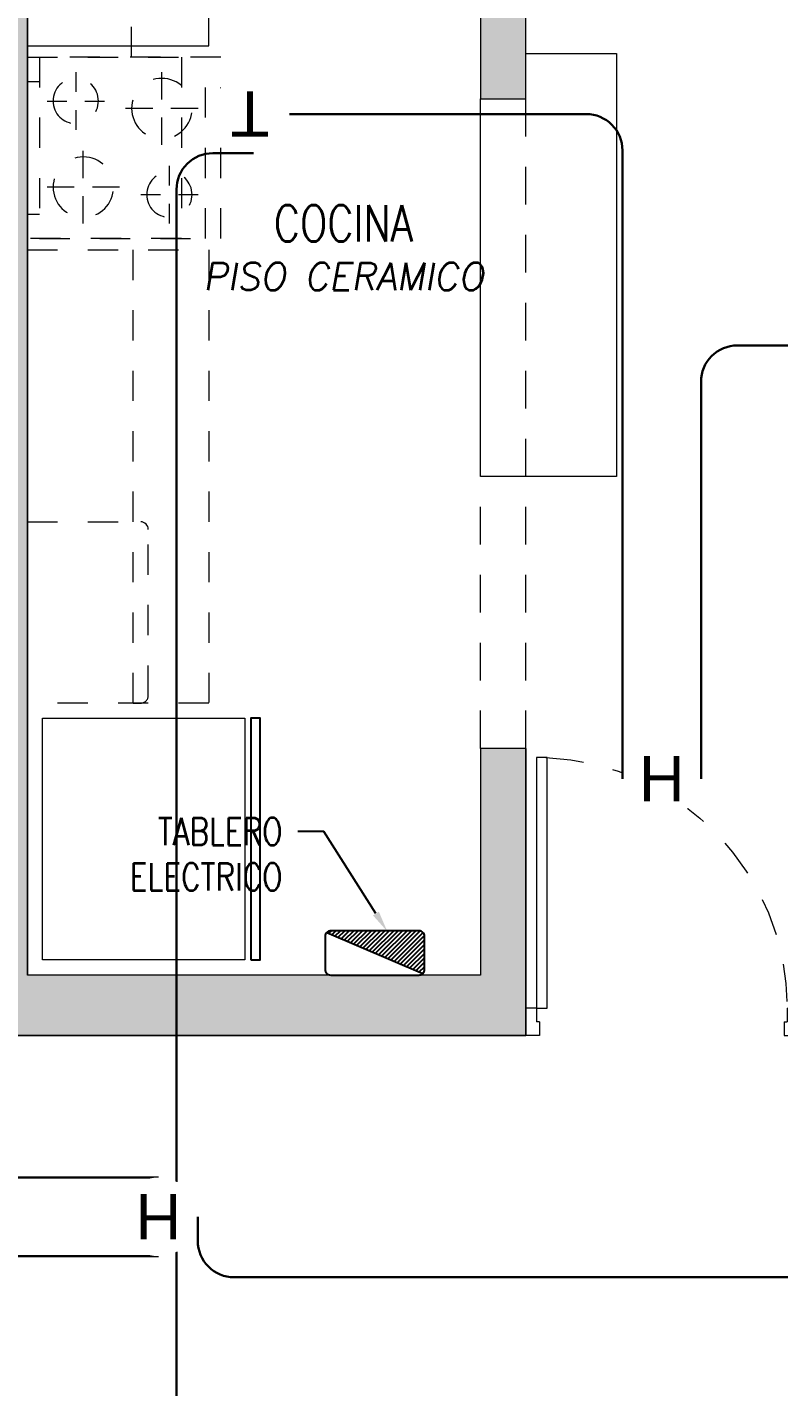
# Model space of a CAD drawing. Header units: millimetres. Extents: x -3 to 53, y -110 to 39.
# Drawn here: x 10.499 to 12.987, y 3.562 to 8.062 of the extents above; entities that cross this region are included whole.
import ezdxf
from ezdxf import colors
from ezdxf.entities.mleader import LeaderData, LeaderLine
from ezdxf.enums import TextEntityAlignment as Align
from ezdxf.math import Vec2, Vec3

# ---------------------------------------------------------------- set-up
doc = ezdxf.new("R2010")
doc.units = ezdxf.units.MM
doc.set_wipeout_variables(frame=1)
doc.linetypes.add('HIDDEN2', pattern=[0.1875, 0.125, -0.0625])
for name, color, linetype in [('A-COCINAS-LAV', 8, 'Continuous'), ('A-EST HATCH', 8, 'Continuous'), ('A-EST PLACAS', 8, 'Continuous'), ('A-EST VIGAS', 8, 'HIDDEN2'), ('A-MURO BAJO', 8, 'Continuous'), ('A-PROYECCIONES', 8, 'HIDDEN2'), ('A-TEXTO-ACABADO PISO', 8, 'Continuous'), ('A-TEXTO-INDICACIONES', 8, 'Continuous'), ('DLP_MOBILIARIO', 8, 'Continuous'), ('DLP_TEXTO AMBIENTE', 8, 'Continuous')]:
    doc.layers.add(name, color=color, linetype=linetype)
for name, color, linetype, lineweight in [('A-MUROS', 8, 'Continuous', 30), ('MQ.CANALI DYA', 3, 'LINEAPERPEN', 30), ('MQ.DETECTOR HUMO', 5, 'Continuous', 30), ('MQ_DETECTOR TEMPERATURA', 5, 'Continuous', 50)]:
    doc.layers.add(name, color=color, linetype=linetype, lineweight=lineweight)
doc.styles.add('ROMANS', font='ROMANS.shx', dxfattribs={"oblique": 10})
doc.styles.get("Standard").update_dxf_attribs({"font": 'arial.ttf'})
doc.styles.add('TXT_COTAS', font='romans.shx', dxfattribs={"width": 0.8})
doc.linetypes.add('LINEAPERPEN', pattern='A,0.75,-0.2,["I",Standard,S=0.12,R=0.09,X=0,Y=-0.06],-0.25', length=1.2)

# ---------------------------------------------------------------- blocks, each defined once
blk = doc.blocks.new('EST-P2')
at = {"layer": 'A-EST HATCH', "lineweight": 0}
h = blk.add_hatch(color=8, dxfattribs=at)
h.dxf.hatch_style = 1
h.paths.add_polyline_path([(-39.55, -10.99), (-39.55, -4.925), (-38.05, -4.925), (-38.05, -5.675), (-37.9, -5.675), (-37.9, -4.725), (-39.7, -4.725), (-39.7, -5.6), (-41.2, -5.6), (-41.2, -5.1), (-41.35, -5.1), (-41.35, -5.8), (-39.7, -5.8), (-39.7, -10.99)])
h.paths.add_polyline_path([(-18.45, -0.925), (-20.05, -0.925), (-20.05, 2.175), (-18.85, 2.175), (-18.85, 2.325), (-20.2, 2.325), (-20.2, -1.075), (-18.45, -1.075)])
h.paths.add_polyline_path([(-17.65, 2.325), (-17.5, 2.325), (-17.5, -1.075), (-17.65, -1.075)])
h.paths.add_polyline_path([(-12.15, 2.8), (-11.85, 2.8), (-11.85, 2.65), (-12, 2.65), (-12, -0.425), (-12.15, -0.425)])
h.paths.add_polyline_path([(-15.1, 2.175), (-15.1, -0.925), (-16.7, -0.925), (-16.7, -1.075), (-14.95, -1.075), (-14.95, 2.325), (-16.3, 2.325), (-16.3, 2.175)])
h.paths.add_polyline_path([(-5.85, 2.65), (-5.25, 2.65), (-5.25, 2.8), (-6, 2.8), (-6, -0.6), (-4.85, -0.6), (-4.85, -0.45), (-5.85, -0.45)])
h.paths.add_polyline_path([(-4.05, 2.8), (-4.05, -0.6), (-3.9, -0.6), (-3.9, 2.8)])
h.paths.add_polyline_path([(-3.1, -0.45), (-1.5, -0.45), (-1.5, 2.65), (-2.7, 2.65), (-2.7, 2.8), (-1.35, 2.8), (-1.35, -0.6), (-3.1, -0.6)])
h.paths.add_polyline_path([(-5.85, -10.9), (-5.25, -10.9), (-5.25, -11.05), (-6, -11.05), (-6, -7.65), (-4.85, -7.65), (-4.85, -7.8), (-5.85, -7.8)])
h.paths.add_polyline_path([(-4.05, -11.05), (-4.05, -7.65), (-3.9, -7.65), (-3.9, -11.05)])
h.paths.add_polyline_path([(-3.1, -7.8), (-1.5, -7.8), (-1.5, -10.9), (-2.7, -10.9), (-2.7, -11.05), (-1.35, -11.05), (-1.35, -7.65), (-3.1, -7.65)])
h.paths.add_polyline_path([(-8.7, -7.55), (-8.85, -7.55), (-8.85, -10.9), (-9, -10.9), (-9, -11.05), (-8.7, -11.05)])
h.paths.add_polyline_path([(-18.45, -7.325), (-20.05, -7.325), (-20.05, -10.425), (-18.85, -10.425), (-18.85, -10.575), (-20.2, -10.575), (-20.2, -7.175), (-18.45, -7.175)])
h.paths.add_polyline_path([(-17.65, -10.575), (-17.5, -10.575), (-17.5, -7.175), (-17.65, -7.175)])
h.paths.add_polyline_path([(-12.15, -11.05), (-11.85, -11.05), (-11.85, -10.9), (-12, -10.9), (-12, -7.825), (-12.15, -7.825)])
h.paths.add_polyline_path([(-15.1, -10.425), (-15.1, -7.325), (-16.7, -7.325), (-16.7, -7.175), (-14.95, -7.175), (-14.95, -10.575), (-16.3, -10.575), (-16.3, -10.425)])
h.paths.add_polyline_path([(-31.6, -0.925), (-30, -0.925), (-30, 2.175), (-31.2, 2.175), (-31.2, 2.325), (-29.85, 2.325), (-29.85, -1.075), (-31.6, -1.075)])
h.paths.add_polyline_path([(-32.4, 2.325), (-32.55, 2.325), (-32.55, -1.075), (-32.4, -1.075)])
h.paths.add_polyline_path([(-38.2, 2.8), (-38.2, 2.65), (-38.05, 2.65), (-38.05, -0.425), (-37.9, -0.425), (-37.9, 2.8)])
h.paths.add_polyline_path([(-34.95, 2.175), (-34.95, -0.925), (-33.35, -0.925), (-33.35, -1.075), (-35.1, -1.075), (-35.1, 2.325), (-33.75, 2.325), (-33.75, 2.175)])
h.paths.add_polyline_path([(-39.7, -2.45), (-41.35, -2.45), (-41.35, -3.15), (-41.2, -3.15), (-41.2, -2.65), (-39.7, -2.65), (-39.7, -3.525), (-37.9, -3.525), (-37.9, -2.575), (-38.05, -2.575), (-38.05, -3.325), (-39.55, -3.325), (-39.55, 2.74), (-39.7, 2.74)])
h.paths.add_polyline_path([(-44.2, 2.65), (-44.8, 2.65), (-44.8, 2.8), (-44.05, 2.8), (-44.05, -0.6), (-45.2, -0.6), (-45.2, -0.45), (-44.2, -0.45)])
h.paths.add_polyline_path([(-46, 2.8), (-46, -0.6), (-46.15, -0.6), (-46.15, 2.8)])
h.paths.add_polyline_path([(-46.95, -0.45), (-48.55, -0.45), (-48.55, 2.65), (-47.35, 2.65), (-47.35, 2.8), (-48.7, 2.8), (-48.7, -0.6), (-46.95, -0.6)])
h.paths.add_polyline_path([(-46, -11.05), (-46, -7.65), (-46.15, -7.65), (-46.15, -11.05)])
h.paths.add_polyline_path([(-46.95, -7.8), (-48.55, -7.8), (-48.55, -10.9), (-47.35, -10.9), (-47.35, -11.05), (-48.7, -11.05), (-48.7, -7.65), (-46.95, -7.65)])
h.paths.add_polyline_path([(-41.35, -7.55), (-41.2, -7.55), (-41.2, -10.9), (-41.05, -10.9), (-41.05, -11.05), (-41.35, -11.05)])
h.paths.add_polyline_path([(-31.6, -7.325), (-30, -7.325), (-30, -10.425), (-31.2, -10.425), (-31.2, -10.575), (-29.85, -10.575), (-29.85, -7.175), (-31.6, -7.175)])
h.paths.add_polyline_path([(-32.4, -10.575), (-32.55, -10.575), (-32.55, -7.175), (-32.4, -7.175)])
h.paths.add_polyline_path([(-37.9, -11.05), (-38.2, -11.05), (-38.2, -10.9), (-38.05, -10.9), (-38.05, -7.825), (-37.9, -7.825)])
h.paths.add_polyline_path([(-34.95, -10.425), (-34.95, -7.325), (-33.35, -7.325), (-33.35, -7.175), (-35.1, -7.175), (-35.1, -10.575), (-33.75, -10.575), (-33.75, -10.425)])
h.paths.add_polyline_path([(-10.35, -4.725), (-12.15, -4.725), (-12.15, -5.675), (-12, -5.675), (-12, -4.925), (-10.5, -4.925), (-10.5, -10.99), (-10.35, -10.99), (-10.35, -5.8), (-8.7, -5.8), (-8.7, -5.1), (-8.85, -5.1), (-8.85, -5.6), (-10.35, -5.6)])
h.paths.add_polyline_path([(-44.05, -11.05), (-44.05, -7.65), (-45.2, -7.65), (-45.2, -7.8), (-44.2, -7.8), (-44.2, -10.9), (-44.8, -10.9), (-44.8, -11.05)])
h.paths.add_polyline_path([(-46.9532, -2.7), (-47.1, -2.7), (-47.1, -1.5), (-44.95, -1.5), (-44.95, -1.65), (-45.4, -1.65), (-45.4, -3.25), (-45.6, -3.25), (-45.6, -1.65), (-46.95, -1.65), (-46.95, -2.7)], flags=17)
h.paths.add_polyline_path([(-46.9532, -5.55), (-47.1, -5.55), (-47.1, -6.75), (-44.95, -6.75), (-44.95, -6.6), (-45.4, -6.6), (-45.4, -5), (-45.6, -5), (-45.6, -6.6), (-46.95, -6.6), (-46.95, -5.55)], flags=17)
h.paths.add_polyline_path([(-41.1999, -4.05), (-44.05, -4.05), (-44.05, -1.5), (-44.2, -1.5), (-44.2, -4.05), (-46.95, -4.05), (-46.95, -3.45), (-47.1, -3.45), (-47.1, -4.05), (-49.85, -4.05), (-49.85, 0), (-50.05, 0), (-50.05, -8.25), (-49.85, -8.25), (-49.85, -4.2), (-47.1, -4.2), (-47.1, -4.8), (-46.95, -4.8), (-46.95, -4.2), (-44.2, -4.2), (-44.2, -6.75), (-44.05, -6.75), (-44.05, -4.2), (-41.1999, -4.2)])
h.paths.add_polyline_path([(-41.35, 2.8), (-41.35, -0.7), (-41.2, -0.7), (-41.2, 2.65), (-41.05, 2.65), (-41.05, 2.8)])
h.paths.add_polyline_path([(-10.35, 2.74), (-10.35, -2.45), (-8.7, -2.45), (-8.7, -3.15), (-8.85, -3.15), (-8.85, -2.65), (-10.35, -2.65), (-10.35, -3.525), (-12.15, -3.525), (-12.15, -2.575), (-12, -2.575), (-12, -3.325), (-10.5, -3.325), (-10.5, 2.74)])
h.paths.add_polyline_path([(-2.95, -4.05), (-0.2, -4.05), (-0.2, 0), (0, 0), (0, -8.25), (-0.2, -8.25), (-0.2, -4.2), (-2.95, -4.2), (-2.95, -4.8), (-3.1, -4.8), (-3.1, -4.2), (-5.85, -4.2), (-5.85, -6.75), (-6, -6.75), (-6, -4.2), (-8.8501, -4.2), (-8.8501, -4.05), (-6, -4.05), (-6, -1.5), (-5.85, -1.5), (-5.85, -4.05), (-3.1, -4.05), (-3.1, -3.45), (-2.95, -3.45)])
h.paths.add_polyline_path([(-8.7, 2.8), (-9, 2.8), (-9, 2.65), (-8.85, 2.65), (-8.85, -0.7), (-8.7, -0.7)])
h.paths.add_polyline_path([(-3.0968, -2.7), (-2.95, -2.7), (-2.95, -1.5), (-5.1, -1.5), (-5.1, -1.65), (-4.65, -1.65), (-4.65, -3.25), (-4.45, -3.25), (-4.45, -1.65), (-3.1, -1.65), (-3.1, -2.7)], flags=17)
h.paths.add_polyline_path([(-3.0968, -5.55), (-2.95, -5.55), (-2.95, -6.75), (-5.1, -6.75), (-5.1, -6.6), (-4.65, -6.6), (-4.65, -5), (-4.45, -5), (-4.45, -6.6), (-3.1, -6.6), (-3.1, -5.55)], flags=17)
h.paths.add_polyline_path([(-23.35, -3.525), (-23.2, -3.525), (-23.2, 0.475), (-23.35, 0.475)])
h.paths.add_polyline_path([(-27.6, -3.525), (-37, -3.525), (-37, -3.375), (-33.45, -3.375), (-33.45, -1.975), (-33.25, -1.975), (-33.25, -3.375), (-30.35, -3.375), (-30.35, -1.975), (-30.2, -1.975), (-30.2, -3.375), (-27.8, -3.375), (-27.8, -2.125), (-29.45, -2.125), (-29.45, -1.975), (-27.175, -1.975), (-27.175, -2.125), (-27.6, -2.125)])
h.paths.add_polyline_path([(-27.15, -3.525), (-25.05, -3.525), (-25.05, -3.375), (-27, -3.375), (-27, 0.325), (-25.05, 0.325), (-25.05, 0.475), (-27, 0.475), (-27, 2.325), (-27.85, 2.325), (-27.85, 2.175), (-27.15, 2.175)])
h.paths.add_polyline_path([(-22.45, -2.125), (-22.45, -3.525), (-13.05, -3.525), (-13.05, -3.375), (-16.6, -3.375), (-16.6, -1.975), (-16.8, -1.975), (-16.8, -3.375), (-19.7, -3.375), (-19.7, -1.975), (-19.85, -1.975), (-19.85, -3.375), (-22.25, -3.375), (-22.25, -2.125), (-20.6, -2.125), (-20.6, -1.975), (-22.825, -1.975), (-22.825, -2.125)])
h.paths.add_polyline_path([(-22.85, 2.175), (-22.2, 2.175), (-22.2, 2.325), (-23.05, 2.325), (-23.05, -3.525), (-22.85, -3.525)])
h.paths.add_polyline_path([(-23.05, -6.3), (-23.05, -10.575), (-22.2, -10.575), (-22.2, -10.425), (-22.85, -10.425), (-22.85, -6.3)])
h.paths.add_polyline_path([(-21.05, -6.275), (-21.05, -6.125), (-22.85, -6.125), (-22.85, -4.875), (-20.3, -4.875), (-20.3, -6.275), (-20.15, -6.275), (-20.15, -4.875), (-16.8, -4.875), (-16.8, -6.275), (-16.6, -6.275), (-16.6, -4.875), (-13.05, -4.875), (-13.05, -4.725), (-23.05, -4.725), (-23.05, -6.275)])
h.paths.add_polyline_path([(-27, -6.3), (-27, -10.025), (-23.35, -10.025), (-23.35, -7.375), (-25.7, -7.375), (-25.7, -6.825), (-26, -6.825), (-26, -6.675), (-25.55, -6.675), (-25.55, -7.225), (-23.35, -7.225), (-23.35, -4.875), (-26, -4.875), (-26, -4.725), (-23.2, -4.725), (-23.2, -10.175), (-27, -10.175), (-27, -10.575), (-27.85, -10.575), (-27.85, -10.425), (-27.15, -10.425), (-27.15, -6.3)])
h.paths.add_polyline_path([(-29, -6.275), (-29, -6.125), (-27.2, -6.125), (-27.2, -4.875), (-29.75, -4.875), (-29.75, -6.275), (-29.9, -6.275), (-29.9, -4.875), (-33.25, -4.875), (-33.25, -6.275), (-33.45, -6.275), (-33.45, -4.875), (-37, -4.875), (-37, -4.725), (-27, -4.725), (-27, -6.275)])
at = {"layer": 'A-EST PLACAS', "color": 8, "lineweight": 0}
for points in [[(-38.2, 2.8), (-38.2, 2.65), (-38.05, 2.65), (-38.05, -0.425), (-37.9, -0.425), (-37.9, 2.8)], [(-39.7, -2.45), (-41.35, -2.45), (-41.35, -3.15), (-41.2, -3.15), (-41.2, -2.65), (-39.7, -2.65), (-39.7, -3.525), (-37.9, -3.525), (-37.9, -2.575), (-38.05, -2.575), (-38.05, -3.325), (-39.55, -3.325), (-39.55, 2.74), (-39.7, 2.74)]]:
    blk.add_lwpolyline(points, close=True, dxfattribs=at)
at = {"layer": 'A-EST VIGAS', "color": 8, "lineweight": 0}
for p, q in [((-38.05, -2.575), (-38.05, -0.425)), ((-37.9, -2.575), (-37.9, -0.425))]:
    blk.add_line(p, q, dxfattribs=at)
blk = doc.blocks.new('REFRI')
blk.add_wipeout([(-0.4, -0.69), (-0.4, -0.72), (0.4, -0.72), (0.4, -0.69)])
at = {"color": 8, "lineweight": 0}
blk.add_lwpolyline([(-0.4, 0), (0.4, 0), (0.4, -0.67), (-0.4, -0.67)], close=True, dxfattribs=at)
blk.add_lwpolyline([(-0.4, -0.69), (-0.4, -0.72), (0.4, -0.72), (0.4, -0.69)], close=True)
blk = doc.blocks.new('*U143')
at = {"color": 8, "lineweight": 0}
for p, q in [((0.01, 0.855), (0.01, 0.9)), ((0.1, 0.865), (0.1, 0.9)), ((0.055, 0.855), (0.01, 0.855)), ((0.1, 0.865), (0.055, 0.865)), ((0.055, 0.855), (0.055, 0.865)), ((0.055, 0.045), (0.01, 0.045)), ((0.01, 0.045), (0.01, 0)), ((0.055, 0.045), (0.055, 0.035)), ((0.1, 0.035), (0.055, 0.035)), ((0.1, 0.035), (0.1, 0))]:
    blk.add_line(p, q, dxfattribs=at)
blk.add_lwpolyline([(0.93, 0.07), (0.93, 0.035), (0.1, 0.035), (0.1, 0.07)], close=True, dxfattribs=at)
at = {"color": 8, "linetype": 'HIDDEN2', "lineweight": 0}
blk.add_arc((0.0995, 0.0339), 0.8311, 2.2301, 89.9672, dxfattribs=at)
blk = doc.blocks.new('A$C33FC7C8B')
at = {"color": 8, "lineweight": 0, "ltscale": 0.5}
for p, q in [((0.08, 0.64, -0.0001), (0.52, 0.64, 0.0001)), ((0.08, 0.64, -0.0001), (0.08, 0.6, -0.0001)), ((0.52, 0.64, 0.0001), (0.52, 0.6, 0.0001)), ((0, 0, -0.0001), (0, 0.6, -0.0001)), ((0, 0.6, -0.0001), (0.6, 0.6, 0.0001)), ((0.6, 0.6, 0.0001), (0.6, 0, 0.0001)), ((0.145, 0.575, -0.0001), (0.145, 0.51, -0.0001)), ((0.43, 0.485, 0.0001), (0.43, 0.575, 0.0001)), ((0.05, 0.48, -0.0001), (0.115, 0.48, -0.0001)), ((0.145, 0.45, -0.0001), (0.145, 0.385, -0.0001)), ((0.175, 0.48, -0.0001), (0.24, 0.48, 0)), ((0.4, 0.455, 0), (0.31, 0.455, 0)), ((0.55, 0.455, 0.0001), (0.46, 0.455, 0.0001)), ((0.43, 0.335, 0.0001), (0.43, 0.425, 0.0001)), ((0.17, 0.225, -0.0001), (0.17, 0.315, -0.0001)), ((0.455, 0.2, 0.0001), (0.455, 0.265, 0.0001)), ((0.14, 0.195, -0.0001), (0.05, 0.195, -0.0001)), ((0.29, 0.195, 0), (0.2, 0.195, 0)), ((0.17, 0.075, -0.0001), (0.17, 0.165, -0.0001)), ((0.425, 0.17, 0.0001), (0.36, 0.17, 0)), ((0.455, 0.075, 0.0001), (0.455, 0.14, 0.0001)), ((0.55, 0.17, 0.0001), (0.485, 0.17, 0.0001)), ((0.6, 0.05, 0.0001), (0, 0.05, -0.0001)), ((0.6, 0, 0.0001), (0, 0, -0.0001))]:
    blk.add_line(p, q, dxfattribs=at)
for centre, radius in [((0.145, 0.48), 0.075), ((0.43, 0.455), 0.1), ((0.17, 0.195), 0.1), ((0.455, 0.17), 0.075)]:
    blk.add_circle(centre, radius, dxfattribs=at)
blk = doc.blocks.new('*U102')
at = {"linetype": 'Continuous'}
h = blk.add_hatch(dxfattribs=at)
h.set_pattern_fill('ANSI31', color=256, scale=0.1, style=0)
h.set_pattern_definition([(45, (0, 0), (-0.0088388, 0.0088388), [])])
h.paths.add_polyline_path([(0.1975, 0.0657, 0.414214), (0.1752, 0.088), (-0.1751, 0.0881, 0.198912), (-0.1909, 0.0816), (0.1909, -0.0816, 0.198912), (0.1975, -0.0658)])
blk.add_line((-0.1909, 0.0816), (0.1909, -0.0816), dxfattribs=at)
blk.add_lwpolyline([(-0.1975, 0.0658), (-0.1975, -0.0657, 0.414214), (-0.1752, -0.088), (0.1751, -0.0881, 0.414214), (0.1975, -0.0658), (0.1975, 0.0657, 0.414214), (0.1752, 0.088), (-0.1751, 0.0881, 0.414214)], format="xyb", close=True, dxfattribs=at)
blk = doc.blocks.new('DPTO 75.2')
at = {"color": 8, "lineweight": 0}
blk.add_arc((-1.275, 1.675, 0), 0.025, 0, 90, dxfattribs=at)
at = {"layer": 'A-MURO BAJO', "color": 8, "lineweight": 0}
for p, q in [((-1.05, 3.275, 0), (-1.05, 4.475, 0)), ((-1.65, 3.275, 0), (-1.05, 3.275, 0))]:
    blk.add_line(p, q, dxfattribs=at)
at = {"layer": 'A-MURO BAJO', "color": 8, "lineweight": 0, "elevation": 0}
blk.add_lwpolyline([(0, 3.25), (0.3, 3.25), (0.3, 1.85), (-0.15, 1.85), (-0.15, 3.1), (0, 3.1), (0, 3.2)], dxfattribs=at)
at = {"layer": 'A-MUROS', "color": 8, "lineweight": 0}
for p, q in [((0, 3.1, 0), (0, 6.325, 0)), ((-1.65, 6.265, 0), (-1.65, 0.2, 0)), ((-0.15, 5.875, 0), (-0.15, 3.1, 0)), ((-0.15, 3.1, 0), (0, 3.1, 0)), ((0, 0.95, 0), (-0.15, 0.95, 0)), ((-0.15, 0.95, 0), (-0.15, 0.2, 0)), ((0, 0.95, 0), (0, 0, 0)), ((-0.15, 0.2, 0), (-1.65, 0.2, 0)), ((0, 0, 0), (-1.8, 0, 0))]:
    blk.add_line(p, q, dxfattribs=at)
at = {"layer": 'A-PROYECCIONES', "color": 8, "lineweight": 0, "ltscale": 0.5}
for p, q in [((-1.305, 3.2375, 0), (-1.305, 4.475, 0)), ((-1.3, 1.1, 0), (-1.3, 2.6375, 0)), ((-1.65, 2.6, 0), (-1.05, 2.6, 0)), ((-1.05, 2.6, 0), (-1.05, 1.1025, 0)), ((-1.65, 1.7, 0), (-1.275, 1.7, 0)), ((-1.25, 1.125, 0), (-1.25, 1.675, 0)), ((-1.05, 1.1, 0), (-1.65, 1.1, 0)), ((-1.3, 1.1, 0), (-1.275, 1.1, 0))]:
    blk.add_line(p, q, dxfattribs=at)
at = {"layer": 'A-PROYECCIONES', "color": 8, "lineweight": 0, "ltscale": 0.5, "elevation": 0}
blk.add_lwpolyline([(-1.14, 3.2375), (-1.14, 2.6375), (-1.65, 2.6375), (-1.65, 3.2375)], close=True, dxfattribs=at)
at = {"layer": 'A-PROYECCIONES', "color": 8, "lineweight": 0, "ltscale": 0.5}
blk.add_arc((-1.275, 1.125, 0), 0.025, 270, 0, dxfattribs=at)
at = {"color": 8, "lineweight": 0, "xscale": 0.8329883684307116, "yscale": 0.8329883684307116, "zscale": 0.8329883684307116}
blk.add_blockref('*U102', (-0.5, 0.2733, 0), dxfattribs=at)
at = {"layer": 'A-COCINAS-LAV', "color": 8, "lineweight": 0, "extrusion": (4.49068e-08, 3.60284e-08, 1), "rotation": 90}
blk.add_blockref('REFRI', (-1.6, 0.65, 0), dxfattribs=at)
at = {"layer": 'A-PROYECCIONES', "color": 8, "lineweight": 0, "ltscale": 0.5, "extrusion": (-4.40218e-06, 0.000440452, -1), "zscale": -0.9999999999999959, "rotation": 269.9999974828772}
blk.add_blockref('A$C33FC7C8B', (1.01, 3.2375, 0.0013), dxfattribs=at)
at = {"layer": 'DLP_MOBILIARIO', "color": 8, "lineweight": 0, "xscale": -1.000000000000001, "rotation": 270}
blk.add_blockref('*U143', (0, -0.01, 0), dxfattribs=at)
blk = doc.blocks.new('TEXTO AMBIENTES PT')
at = {"layer": 'A-TEXTO-ACABADO PISO', "color": 8, "lineweight": 0, "insert": (10.1962, -3.768), "char_height": 0.09, "attachment_point": 2, "style": 'ROMANS'}
blk.add_mtext_dynamic_manual_height_columns('PISO CERAMICO', width=1.20225, gutter_width=12.5, heights=[0], dxfattribs=at)
at = {"layer": 'DLP_TEXTO AMBIENTE', "color": 8, "lineweight": 0, "style": 'ROMANS', "width": 0.8}
blk.add_text('COCINA', height=0.12, dxfattribs=at).set_placement((10.1962, -3.6974, 0), align=Align.CENTER)
blk = doc.blocks.new('TERMOSTA ADOSADO FCR 1 EN 75')
at = {"ltscale": 0.5}
blk.add_wipeout([(0.13, 0), (0.13, 0.0016), (0.13, 0.0033), (0.1299, 0.0049), (0.1298, 0.0065), (0.1297, 0.0082), (0.1296, 0.0098), (0.1295, 0.0114), (0.1293, 0.013), (0.1292, 0.0147), (0.129, 0.0163), (0.1288, 0.0179), (0.1285, 0.0195), (0.1283, 0.0211), (0.128, 0.0228), (0.1277, 0.0244), (0.1274, 0.026), (0.127, 0.0276), (0.1267, 0.0292), (0.1263, 0.0307), (0.1259, 0.0323), (0.1255, 0.0339), (0.1251, 0.0355), (0.1246, 0.0371), (0.1241, 0.0386), (0.1236, 0.0402), (0.1231, 0.0417), (0.1226, 0.0433), (0.122, 0.0448), (0.1215, 0.0463), (0.1209, 0.0479), (0.1203, 0.0494), (0.1196, 0.0509), (0.119, 0.0524), (0.1183, 0.0539), (0.1176, 0.0554), (0.1169, 0.0568), (0.1162, 0.0583), (0.1155, 0.0597), (0.1147, 0.0612), (0.1139, 0.0626), (0.1131, 0.0641), (0.1123, 0.0655), (0.1115, 0.0669), (0.1106, 0.0683), (0.1098, 0.0697), (0.1089, 0.071), (0.108, 0.0724), (0.1071, 0.0737), (0.1061, 0.0751), (0.1052, 0.0764), (0.1042, 0.0777), (0.1032, 0.079), (0.1022, 0.0803), (0.1012, 0.0816), (0.1002, 0.0829), (0.0991, 0.0841), (0.0981, 0.0854), (0.097, 0.0866), (0.0959, 0.0878), (0.0948, 0.089), (0.0936, 0.0902), (0.0925, 0.0913), (0.0913, 0.0925), (0.0902, 0.0936), (0.089, 0.0948), (0.0878, 0.0959), (0.0866, 0.097), (0.0854, 0.0981), (0.0841, 0.0991), (0.0829, 0.1002), (0.0816, 0.1012), (0.0803, 0.1022), (0.079, 0.1032), (0.0777, 0.1042), (0.0764, 0.1052), (0.0751, 0.1061), (0.0737, 0.1071), (0.0724, 0.108), (0.071, 0.1089), (0.0697, 0.1098), (0.0683, 0.1106), (0.0669, 0.1115), (0.0655, 0.1123), (0.0641, 0.1131), (0.0626, 0.1139), (0.0612, 0.1147), (0.0597, 0.1155), (0.0583, 0.1162), (0.0568, 0.1169), (0.0554, 0.1176), (0.0539, 0.1183), (0.0524, 0.119), (0.0509, 0.1196), (0.0494, 0.1203), (0.0479, 0.1209), (0.0463, 0.1215), (0.0448, 0.122), (0.0433, 0.1226), (0.0417, 0.1231), (0.0402, 0.1236), (0.0386, 0.1241), (0.0371, 0.1246), (0.0355, 0.1251), (0.0339, 0.1255), (0.0323, 0.1259), (0.0307, 0.1263), (0.0292, 0.1267), (0.0276, 0.127), (0.026, 0.1274), (0.0244, 0.1277), (0.0228, 0.128), (0.0211, 0.1283), (0.0195, 0.1285), (0.0179, 0.1288), (0.0163, 0.129), (0.0147, 0.1292), (0.013, 0.1293), (0.0114, 0.1295), (0.0098, 0.1296), (0.0082, 0.1297), (0.0065, 0.1298), (0.0049, 0.1299), (0.0033, 0.13), (0.0016, 0.13), (0, 0.13), (-0.0016, 0.13), (-0.0033, 0.13), (-0.0049, 0.1299), (-0.0065, 0.1298), (-0.0082, 0.1297), (-0.0098, 0.1296), (-0.0114, 0.1295), (-0.013, 0.1293), (-0.0147, 0.1292), (-0.0163, 0.129), (-0.0179, 0.1288), (-0.0195, 0.1285), (-0.0211, 0.1283), (-0.0228, 0.128), (-0.0244, 0.1277), (-0.026, 0.1274), (-0.0276, 0.127), (-0.0292, 0.1267), (-0.0307, 0.1263), (-0.0323, 0.1259), (-0.0339, 0.1255), (-0.0355, 0.1251), (-0.0371, 0.1246), (-0.0386, 0.1241), (-0.0402, 0.1236), (-0.0417, 0.1231), (-0.0433, 0.1226), (-0.0448, 0.122), (-0.0463, 0.1215), (-0.0479, 0.1209), (-0.0494, 0.1203), (-0.0509, 0.1196), (-0.0524, 0.119), (-0.0539, 0.1183), (-0.0554, 0.1176), (-0.0568, 0.1169), (-0.0583, 0.1162), (-0.0597, 0.1155), (-0.0612, 0.1147), (-0.0626, 0.1139), (-0.0641, 0.1131), (-0.0655, 0.1123), (-0.0669, 0.1115), (-0.0683, 0.1106), (-0.0697, 0.1098), (-0.071, 0.1089), (-0.0724, 0.108), (-0.0737, 0.1071), (-0.0751, 0.1061), (-0.0764, 0.1052), (-0.0777, 0.1042), (-0.079, 0.1032), (-0.0803, 0.1022), (-0.0816, 0.1012), (-0.0829, 0.1002), (-0.0841, 0.0991), (-0.0854, 0.0981), (-0.0866, 0.097), (-0.0878, 0.0959), (-0.089, 0.0948), (-0.0902, 0.0936), (-0.0913, 0.0925), (-0.0925, 0.0913), (-0.0936, 0.0902), (-0.0948, 0.089), (-0.0959, 0.0878), (-0.097, 0.0866), (-0.0981, 0.0854), (-0.0991, 0.0841), (-0.1002, 0.0829), (-0.1012, 0.0816), (-0.1022, 0.0803), (-0.1032, 0.079), (-0.1042, 0.0777), (-0.1052, 0.0764), (-0.1061, 0.0751), (-0.1071, 0.0737), (-0.108, 0.0724), (-0.1089, 0.071), (-0.1098, 0.0697), (-0.1106, 0.0683), (-0.1115, 0.0669), (-0.1123, 0.0655), (-0.1131, 0.0641), (-0.1139, 0.0626), (-0.1147, 0.0612), (-0.1155, 0.0597), (-0.1162, 0.0583), (-0.1169, 0.0568), (-0.1176, 0.0554), (-0.1183, 0.0539), (-0.119, 0.0524), (-0.1196, 0.0509), (-0.1203, 0.0494), (-0.1209, 0.0479), (-0.1215, 0.0463), (-0.122, 0.0448), (-0.1226, 0.0433), (-0.1231, 0.0417), (-0.1236, 0.0402), (-0.1241, 0.0386), (-0.1246, 0.0371), (-0.1251, 0.0355), (-0.1255, 0.0339), (-0.1259, 0.0323), (-0.1263, 0.0307), (-0.1267, 0.0292), (-0.127, 0.0276), (-0.1274, 0.026), (-0.1277, 0.0244), (-0.128, 0.0228), (-0.1283, 0.0211), (-0.1285, 0.0195), (-0.1288, 0.0179), (-0.129, 0.0163), (-0.1292, 0.0147), (-0.1293, 0.013), (-0.1295, 0.0114), (-0.1296, 0.0098), (-0.1297, 0.0082), (-0.1298, 0.0065), (-0.1299, 0.0049), (-0.13, 0.0033), (-0.13, 0.0016), (-0.13, 0), (-0.13, -0.0016), (-0.13, -0.0033), (-0.1299, -0.0049), (-0.1298, -0.0065), (-0.1297, -0.0082), (-0.1296, -0.0098), (-0.1295, -0.0114), (-0.1293, -0.013), (-0.1292, -0.0147), (-0.129, -0.0163), (-0.1288, -0.0179), (-0.1285, -0.0195), (-0.1283, -0.0211), (-0.128, -0.0228), (-0.1277, -0.0244), (-0.1274, -0.026), (-0.127, -0.0276), (-0.1267, -0.0292), (-0.1263, -0.0307), (-0.1259, -0.0323), (-0.1255, -0.0339), (-0.1251, -0.0355), (-0.1246, -0.0371), (-0.1241, -0.0386), (-0.1236, -0.0402), (-0.1231, -0.0417), (-0.1226, -0.0433), (-0.122, -0.0448), (-0.1215, -0.0463), (-0.1209, -0.0479), (-0.1203, -0.0494), (-0.1196, -0.0509), (-0.119, -0.0524), (-0.1183, -0.0539), (-0.1176, -0.0554), (-0.1169, -0.0568), (-0.1162, -0.0583), (-0.1155, -0.0597), (-0.1147, -0.0612), (-0.1139, -0.0626), (-0.1131, -0.0641), (-0.1123, -0.0655), (-0.1115, -0.0669), (-0.1106, -0.0683), (-0.1098, -0.0697), (-0.1089, -0.071), (-0.108, -0.0724), (-0.1071, -0.0737), (-0.1061, -0.0751), (-0.1052, -0.0764), (-0.1042, -0.0777), (-0.1032, -0.079), (-0.1022, -0.0803), (-0.1012, -0.0816), (-0.1002, -0.0829), (-0.0991, -0.0841), (-0.0981, -0.0854), (-0.097, -0.0866), (-0.0959, -0.0878), (-0.0948, -0.089), (-0.0936, -0.0902), (-0.0925, -0.0913), (-0.0913, -0.0925), (-0.0902, -0.0936), (-0.089, -0.0948), (-0.0878, -0.0959), (-0.0866, -0.097), (-0.0854, -0.0981), (-0.0841, -0.0991), (-0.0829, -0.1002), (-0.0816, -0.1012), (-0.0803, -0.1022), (-0.079, -0.1032), (-0.0777, -0.1042), (-0.0764, -0.1052), (-0.0751, -0.1061), (-0.0737, -0.1071), (-0.0724, -0.108), (-0.071, -0.1089), (-0.0697, -0.1098), (-0.0683, -0.1106), (-0.0669, -0.1115), (-0.0655, -0.1123), (-0.0641, -0.1131), (-0.0626, -0.1139), (-0.0612, -0.1147), (-0.0597, -0.1155), (-0.0583, -0.1162), (-0.0568, -0.1169), (-0.0554, -0.1176), (-0.0539, -0.1183), (-0.0524, -0.119), (-0.0509, -0.1196), (-0.0494, -0.1203), (-0.0479, -0.1209), (-0.0463, -0.1215), (-0.0448, -0.122), (-0.0433, -0.1226), (-0.0417, -0.1231), (-0.0402, -0.1236), (-0.0386, -0.1241), (-0.0371, -0.1246), (-0.0355, -0.1251), (-0.0339, -0.1255), (-0.0323, -0.1259), (-0.0307, -0.1263), (-0.0292, -0.1267), (-0.0276, -0.127), (-0.026, -0.1274), (-0.0244, -0.1277), (-0.0228, -0.128), (-0.0211, -0.1283), (-0.0195, -0.1285), (-0.0179, -0.1288), (-0.0163, -0.129), (-0.0147, -0.1292), (-0.013, -0.1293), (-0.0114, -0.1295), (-0.0098, -0.1296), (-0.0082, -0.1297), (-0.0065, -0.1298), (-0.0049, -0.1299), (-0.0033, -0.13), (-0.0016, -0.13), (0, -0.13), (0.0016, -0.13), (0.0033, -0.13), (0.0049, -0.1299), (0.0065, -0.1298), (0.0082, -0.1297), (0.0098, -0.1296), (0.0114, -0.1295), (0.013, -0.1293), (0.0147, -0.1292), (0.0163, -0.129), (0.0179, -0.1288), (0.0195, -0.1285), (0.0211, -0.1283), (0.0228, -0.128), (0.0244, -0.1277), (0.026, -0.1274), (0.0276, -0.127), (0.0292, -0.1267), (0.0307, -0.1263), (0.0323, -0.1259), (0.0339, -0.1255), (0.0355, -0.1251), (0.0371, -0.1246), (0.0386, -0.1241), (0.0402, -0.1236), (0.0417, -0.1231), (0.0433, -0.1226), (0.0448, -0.122), (0.0463, -0.1215), (0.0479, -0.1209), (0.0494, -0.1203), (0.0509, -0.1196), (0.0524, -0.119), (0.0539, -0.1183), (0.0554, -0.1176), (0.0568, -0.1169), (0.0583, -0.1162), (0.0597, -0.1155), (0.0612, -0.1147), (0.0626, -0.1139), (0.0641, -0.1131), (0.0655, -0.1123), (0.0669, -0.1115), (0.0683, -0.1106), (0.0697, -0.1098), (0.071, -0.1089), (0.0724, -0.108), (0.0737, -0.1071), (0.0751, -0.1061), (0.0764, -0.1052), (0.0777, -0.1042), (0.079, -0.1032), (0.0803, -0.1022), (0.0816, -0.1012), (0.0829, -0.1002), (0.0841, -0.0991), (0.0854, -0.0981), (0.0866, -0.097), (0.0878, -0.0959), (0.089, -0.0948), (0.0902, -0.0936), (0.0913, -0.0925), (0.0925, -0.0913), (0.0936, -0.0902), (0.0948, -0.089), (0.0959, -0.0878), (0.097, -0.0866), (0.0981, -0.0854), (0.0991, -0.0841), (0.1002, -0.0829), (0.1012, -0.0816), (0.1022, -0.0803), (0.1032, -0.079), (0.1042, -0.0777), (0.1052, -0.0764), (0.1061, -0.0751), (0.1071, -0.0737), (0.108, -0.0724), (0.1089, -0.071), (0.1098, -0.0697), (0.1106, -0.0683), (0.1115, -0.0669), (0.1123, -0.0655), (0.1131, -0.0641), (0.1139, -0.0626), (0.1147, -0.0612), (0.1155, -0.0597), (0.1162, -0.0583), (0.1169, -0.0568), (0.1176, -0.0554), (0.1183, -0.0539), (0.119, -0.0524), (0.1196, -0.0509), (0.1203, -0.0494), (0.1209, -0.0479), (0.1215, -0.0463), (0.122, -0.0448), (0.1226, -0.0433), (0.1231, -0.0417), (0.1236, -0.0402), (0.1241, -0.0386), (0.1246, -0.0371), (0.1251, -0.0355), (0.1255, -0.0339), (0.1259, -0.0323), (0.1263, -0.0307), (0.1267, -0.0292), (0.127, -0.0276), (0.1274, -0.026), (0.1277, -0.0244), (0.128, -0.0228), (0.1283, -0.0211), (0.1285, -0.0195), (0.1288, -0.0179), (0.129, -0.0163), (0.1292, -0.0147), (0.1293, -0.013), (0.1295, -0.0114), (0.1296, -0.0098), (0.1297, -0.0082), (0.1298, -0.0065), (0.1299, -0.0049), (0.13, -0.0033), (0.13, -0.0016)], dxfattribs=at).dxf.layer = 'MQ_DETECTOR TEMPERATURA'
at = {"layer": 'MQ_DETECTOR TEMPERATURA', "ltscale": 0.5}
blk.add_text('T', height=0.15, dxfattribs=at).set_placement((0, 0), align=Align.MIDDLE_CENTER)
blk = doc.blocks.new('DETECTOR DE HUMO 1 EN 75')
blk.add_wipeout([(0.13, 0.13), (0.13, 0.1316), (0.13, 0.1333), (0.1299, 0.1349), (0.1298, 0.1365), (0.1297, 0.1382), (0.1296, 0.1398), (0.1295, 0.1414), (0.1293, 0.143), (0.1292, 0.1447), (0.129, 0.1463), (0.1288, 0.1479), (0.1285, 0.1495), (0.1283, 0.1511), (0.128, 0.1528), (0.1277, 0.1544), (0.1274, 0.156), (0.127, 0.1576), (0.1267, 0.1592), (0.1263, 0.1607), (0.1259, 0.1623), (0.1255, 0.1639), (0.1251, 0.1655), (0.1246, 0.1671), (0.1241, 0.1686), (0.1236, 0.1702), (0.1231, 0.1717), (0.1226, 0.1733), (0.122, 0.1748), (0.1215, 0.1763), (0.1209, 0.1779), (0.1203, 0.1794), (0.1196, 0.1809), (0.119, 0.1824), (0.1183, 0.1839), (0.1176, 0.1854), (0.1169, 0.1868), (0.1162, 0.1883), (0.1155, 0.1897), (0.1147, 0.1912), (0.1139, 0.1926), (0.1131, 0.1941), (0.1123, 0.1955), (0.1115, 0.1969), (0.1106, 0.1983), (0.1098, 0.1997), (0.1089, 0.201), (0.108, 0.2024), (0.1071, 0.2037), (0.1061, 0.2051), (0.1052, 0.2064), (0.1042, 0.2077), (0.1032, 0.209), (0.1022, 0.2103), (0.1012, 0.2116), (0.1002, 0.2129), (0.0991, 0.2141), (0.0981, 0.2154), (0.097, 0.2166), (0.0959, 0.2178), (0.0948, 0.219), (0.0936, 0.2202), (0.0925, 0.2213), (0.0913, 0.2225), (0.0902, 0.2236), (0.089, 0.2248), (0.0878, 0.2259), (0.0866, 0.227), (0.0854, 0.2281), (0.0841, 0.2291), (0.0829, 0.2302), (0.0816, 0.2312), (0.0803, 0.2322), (0.079, 0.2332), (0.0777, 0.2342), (0.0764, 0.2352), (0.0751, 0.2361), (0.0737, 0.2371), (0.0724, 0.238), (0.071, 0.2389), (0.0697, 0.2398), (0.0683, 0.2406), (0.0669, 0.2415), (0.0655, 0.2423), (0.0641, 0.2431), (0.0626, 0.2439), (0.0612, 0.2447), (0.0597, 0.2455), (0.0583, 0.2462), (0.0568, 0.2469), (0.0554, 0.2476), (0.0539, 0.2483), (0.0524, 0.249), (0.0509, 0.2496), (0.0494, 0.2503), (0.0479, 0.2509), (0.0463, 0.2515), (0.0448, 0.252), (0.0433, 0.2526), (0.0417, 0.2531), (0.0402, 0.2536), (0.0386, 0.2541), (0.0371, 0.2546), (0.0355, 0.2551), (0.0339, 0.2555), (0.0323, 0.2559), (0.0307, 0.2563), (0.0292, 0.2567), (0.0276, 0.257), (0.026, 0.2574), (0.0244, 0.2577), (0.0228, 0.258), (0.0211, 0.2583), (0.0195, 0.2585), (0.0179, 0.2588), (0.0163, 0.259), (0.0147, 0.2592), (0.013, 0.2593), (0.0114, 0.2595), (0.0098, 0.2596), (0.0082, 0.2597), (0.0065, 0.2598), (0.0049, 0.2599), (0.0033, 0.26), (0.0016, 0.26), (0, 0.26), (-0.0016, 0.26), (-0.0033, 0.26), (-0.0049, 0.2599), (-0.0065, 0.2598), (-0.0082, 0.2597), (-0.0098, 0.2596), (-0.0114, 0.2595), (-0.013, 0.2593), (-0.0147, 0.2592), (-0.0163, 0.259), (-0.0179, 0.2588), (-0.0195, 0.2585), (-0.0211, 0.2583), (-0.0228, 0.258), (-0.0244, 0.2577), (-0.026, 0.2574), (-0.0276, 0.257), (-0.0292, 0.2567), (-0.0307, 0.2563), (-0.0323, 0.2559), (-0.0339, 0.2555), (-0.0355, 0.2551), (-0.0371, 0.2546), (-0.0386, 0.2541), (-0.0402, 0.2536), (-0.0417, 0.2531), (-0.0433, 0.2526), (-0.0448, 0.252), (-0.0463, 0.2515), (-0.0479, 0.2509), (-0.0494, 0.2503), (-0.0509, 0.2496), (-0.0524, 0.249), (-0.0539, 0.2483), (-0.0554, 0.2476), (-0.0568, 0.2469), (-0.0583, 0.2462), (-0.0597, 0.2455), (-0.0612, 0.2447), (-0.0626, 0.2439), (-0.0641, 0.2431), (-0.0655, 0.2423), (-0.0669, 0.2415), (-0.0683, 0.2406), (-0.0697, 0.2398), (-0.071, 0.2389), (-0.0724, 0.238), (-0.0737, 0.2371), (-0.0751, 0.2361), (-0.0764, 0.2352), (-0.0777, 0.2342), (-0.079, 0.2332), (-0.0803, 0.2322), (-0.0816, 0.2312), (-0.0829, 0.2302), (-0.0841, 0.2291), (-0.0854, 0.2281), (-0.0866, 0.227), (-0.0878, 0.2259), (-0.089, 0.2248), (-0.0902, 0.2236), (-0.0913, 0.2225), (-0.0925, 0.2213), (-0.0936, 0.2202), (-0.0948, 0.219), (-0.0959, 0.2178), (-0.097, 0.2166), (-0.0981, 0.2154), (-0.0991, 0.2141), (-0.1002, 0.2129), (-0.1012, 0.2116), (-0.1022, 0.2103), (-0.1032, 0.209), (-0.1042, 0.2077), (-0.1052, 0.2064), (-0.1061, 0.2051), (-0.1071, 0.2037), (-0.108, 0.2024), (-0.1089, 0.201), (-0.1098, 0.1997), (-0.1106, 0.1983), (-0.1115, 0.1969), (-0.1123, 0.1955), (-0.1131, 0.1941), (-0.1139, 0.1926), (-0.1147, 0.1912), (-0.1155, 0.1897), (-0.1162, 0.1883), (-0.1169, 0.1868), (-0.1176, 0.1854), (-0.1183, 0.1839), (-0.119, 0.1824), (-0.1196, 0.1809), (-0.1203, 0.1794), (-0.1209, 0.1779), (-0.1215, 0.1763), (-0.122, 0.1748), (-0.1226, 0.1733), (-0.1231, 0.1717), (-0.1236, 0.1702), (-0.1241, 0.1686), (-0.1246, 0.1671), (-0.1251, 0.1655), (-0.1255, 0.1639), (-0.1259, 0.1623), (-0.1263, 0.1607), (-0.1267, 0.1592), (-0.127, 0.1576), (-0.1274, 0.156), (-0.1277, 0.1544), (-0.128, 0.1528), (-0.1283, 0.1511), (-0.1285, 0.1495), (-0.1288, 0.1479), (-0.129, 0.1463), (-0.1292, 0.1447), (-0.1293, 0.143), (-0.1295, 0.1414), (-0.1296, 0.1398), (-0.1297, 0.1382), (-0.1298, 0.1365), (-0.1299, 0.1349), (-0.13, 0.1333), (-0.13, 0.1316), (-0.13, 0.13), (-0.13, 0.1284), (-0.13, 0.1267), (-0.1299, 0.1251), (-0.1298, 0.1235), (-0.1297, 0.1218), (-0.1296, 0.1202), (-0.1295, 0.1186), (-0.1293, 0.117), (-0.1292, 0.1153), (-0.129, 0.1137), (-0.1288, 0.1121), (-0.1285, 0.1105), (-0.1283, 0.1089), (-0.128, 0.1072), (-0.1277, 0.1056), (-0.1274, 0.104), (-0.127, 0.1024), (-0.1267, 0.1008), (-0.1263, 0.0993), (-0.1259, 0.0977), (-0.1255, 0.0961), (-0.1251, 0.0945), (-0.1246, 0.0929), (-0.1241, 0.0914), (-0.1236, 0.0898), (-0.1231, 0.0883), (-0.1226, 0.0867), (-0.122, 0.0852), (-0.1215, 0.0837), (-0.1209, 0.0821), (-0.1203, 0.0806), (-0.1196, 0.0791), (-0.119, 0.0776), (-0.1183, 0.0761), (-0.1176, 0.0746), (-0.1169, 0.0732), (-0.1162, 0.0717), (-0.1155, 0.0703), (-0.1147, 0.0688), (-0.1139, 0.0674), (-0.1131, 0.0659), (-0.1123, 0.0645), (-0.1115, 0.0631), (-0.1106, 0.0617), (-0.1098, 0.0603), (-0.1089, 0.059), (-0.108, 0.0576), (-0.1071, 0.0563), (-0.1061, 0.0549), (-0.1052, 0.0536), (-0.1042, 0.0523), (-0.1032, 0.051), (-0.1022, 0.0497), (-0.1012, 0.0484), (-0.1002, 0.0471), (-0.0991, 0.0459), (-0.0981, 0.0446), (-0.097, 0.0434), (-0.0959, 0.0422), (-0.0948, 0.041), (-0.0936, 0.0398), (-0.0925, 0.0387), (-0.0913, 0.0375), (-0.0902, 0.0364), (-0.089, 0.0352), (-0.0878, 0.0341), (-0.0866, 0.033), (-0.0854, 0.0319), (-0.0841, 0.0309), (-0.0829, 0.0298), (-0.0816, 0.0288), (-0.0803, 0.0278), (-0.079, 0.0268), (-0.0777, 0.0258), (-0.0764, 0.0248), (-0.0751, 0.0239), (-0.0737, 0.0229), (-0.0724, 0.022), (-0.071, 0.0211), (-0.0697, 0.0202), (-0.0683, 0.0194), (-0.0669, 0.0185), (-0.0655, 0.0177), (-0.0641, 0.0169), (-0.0626, 0.0161), (-0.0612, 0.0153), (-0.0597, 0.0145), (-0.0583, 0.0138), (-0.0568, 0.0131), (-0.0554, 0.0124), (-0.0539, 0.0117), (-0.0524, 0.011), (-0.0509, 0.0104), (-0.0494, 0.0097), (-0.0479, 0.0091), (-0.0463, 0.0085), (-0.0448, 0.008), (-0.0433, 0.0074), (-0.0417, 0.0069), (-0.0402, 0.0064), (-0.0386, 0.0059), (-0.0371, 0.0054), (-0.0355, 0.0049), (-0.0339, 0.0045), (-0.0323, 0.0041), (-0.0307, 0.0037), (-0.0292, 0.0033), (-0.0276, 0.003), (-0.026, 0.0026), (-0.0244, 0.0023), (-0.0228, 0.002), (-0.0211, 0.0017), (-0.0195, 0.0015), (-0.0179, 0.0012), (-0.0163, 0.001), (-0.0147, 0.0008), (-0.013, 0.0007), (-0.0114, 0.0005), (-0.0098, 0.0004), (-0.0082, 0.0003), (-0.0065, 0.0002), (-0.0049, 0.0001), (-0.0033, 0), (-0.0016, 0), (0, 0), (0.0016, 0), (0.0033, 0), (0.0049, 0.0001), (0.0065, 0.0002), (0.0082, 0.0003), (0.0098, 0.0004), (0.0114, 0.0005), (0.013, 0.0007), (0.0147, 0.0008), (0.0163, 0.001), (0.0179, 0.0012), (0.0195, 0.0015), (0.0211, 0.0017), (0.0228, 0.002), (0.0244, 0.0023), (0.026, 0.0026), (0.0276, 0.003), (0.0292, 0.0033), (0.0307, 0.0037), (0.0323, 0.0041), (0.0339, 0.0045), (0.0355, 0.0049), (0.0371, 0.0054), (0.0386, 0.0059), (0.0402, 0.0064), (0.0417, 0.0069), (0.0433, 0.0074), (0.0448, 0.008), (0.0463, 0.0085), (0.0479, 0.0091), (0.0494, 0.0097), (0.0509, 0.0104), (0.0524, 0.011), (0.0539, 0.0117), (0.0554, 0.0124), (0.0568, 0.0131), (0.0583, 0.0138), (0.0597, 0.0145), (0.0612, 0.0153), (0.0626, 0.0161), (0.0641, 0.0169), (0.0655, 0.0177), (0.0669, 0.0185), (0.0683, 0.0194), (0.0697, 0.0202), (0.071, 0.0211), (0.0724, 0.022), (0.0737, 0.0229), (0.0751, 0.0239), (0.0764, 0.0248), (0.0777, 0.0258), (0.079, 0.0268), (0.0803, 0.0278), (0.0816, 0.0288), (0.0829, 0.0298), (0.0841, 0.0309), (0.0854, 0.0319), (0.0866, 0.033), (0.0878, 0.0341), (0.089, 0.0352), (0.0902, 0.0364), (0.0913, 0.0375), (0.0925, 0.0387), (0.0936, 0.0398), (0.0948, 0.041), (0.0959, 0.0422), (0.097, 0.0434), (0.0981, 0.0446), (0.0991, 0.0459), (0.1002, 0.0471), (0.1012, 0.0484), (0.1022, 0.0497), (0.1032, 0.051), (0.1042, 0.0523), (0.1052, 0.0536), (0.1061, 0.0549), (0.1071, 0.0563), (0.108, 0.0576), (0.1089, 0.059), (0.1098, 0.0603), (0.1106, 0.0617), (0.1115, 0.0631), (0.1123, 0.0645), (0.1131, 0.0659), (0.1139, 0.0674), (0.1147, 0.0688), (0.1155, 0.0703), (0.1162, 0.0717), (0.1169, 0.0732), (0.1176, 0.0746), (0.1183, 0.0761), (0.119, 0.0776), (0.1196, 0.0791), (0.1203, 0.0806), (0.1209, 0.0821), (0.1215, 0.0837), (0.122, 0.0852), (0.1226, 0.0867), (0.1231, 0.0883), (0.1236, 0.0898), (0.1241, 0.0914), (0.1246, 0.0929), (0.1251, 0.0945), (0.1255, 0.0961), (0.1259, 0.0977), (0.1263, 0.0993), (0.1267, 0.1008), (0.127, 0.1024), (0.1274, 0.104), (0.1277, 0.1056), (0.128, 0.1072), (0.1283, 0.1089), (0.1285, 0.1105), (0.1288, 0.1121), (0.129, 0.1137), (0.1292, 0.1153), (0.1293, 0.117), (0.1295, 0.1186), (0.1296, 0.1202), (0.1297, 0.1218), (0.1298, 0.1235), (0.1299, 0.1251), (0.13, 0.1267), (0.13, 0.1284)]).dxf.layer = 'MQ.DETECTOR HUMO'
at = {"layer": 'MQ.DETECTOR HUMO'}
blk.add_text('H', height=0.15, rotation=180, dxfattribs=at).set_placement((0, 0.13), align=Align.MIDDLE_CENTER)
blk = doc.blocks.new('TEXTO NOTAS PT')
at = {"layer": 'A-TEXTO-INDICACIONES'}
ml = blk.add_multileader_mtext('Standard', dxfattribs=at)
ml.set_content('\\pxsm1,t16;TABLERO ELECTRICO', color=256, style='TXT_COTAS')
ml.set_leader_properties(color=7)
ml.build(insert=Vec2(0, 0))
ml.multileader.update_dxf_attribs({"dogleg_length": 0.05, "arrow_head_size": 0.07})
ctx = ml.context
ctx.base_point, ctx.char_height, ctx.arrow_head_size, ctx.landing_gap_size, ctx.plane_origin = Vec3(9.4066, -5.6501), 0.09, 0.07, 0.05, Vec3(10.491, -6.0672)
ctx.text_align_type = 2
notes = []
notes.append((ctx, [(0, (1, 1, 0), (10.1313, -5.6501), (-1, 0), 0.0865, [(0, [(10.3412, -5.9805)], 0, [])])]))
ctx.mtext.insert, ctx.mtext.width, ctx.mtext.defined_height, ctx.mtext.alignment, ctx.mtext.flow_direction = Vec3(9.9949, -5.6051), 0.665701, 0.3008, 3, 5
for ctx, leaders in notes:
    for number, flags, end, landing, length, lines in leaders:
        leader = LeaderData()
        leader.index, (leader.has_last_leader_line, leader.has_dogleg_vector, leader.attachment_direction) = number, flags
        leader.last_leader_point, leader.dogleg_vector, leader.dogleg_length = Vec3(end), Vec3(landing), length
        for number, points, colour, breaks in lines:
            line = LeaderLine()
            line.index, line.vertices, line.color, line.breaks = number, Vec3.list(points), colors.encode_raw_color(colour), breaks
            leader.lines.append(line)
        ctx.leaders.append(leader)
blk = doc.blocks.new('arq.')
at = {"color": 8}
blk.add_blockref('EST-P2', (151.2627, 10.1436, 0), dxfattribs=at)
blk.add_blockref('DPTO 75.2', (113.3627, 6.6186, 0), dxfattribs=at)
at = {"layer": 'A-TEXTO-INDICACIONES', "color": 8}
blk.add_blockref('TEXTO NOTAS PT', (102.5627, 12.9436), dxfattribs=at)
at = {"layer": 'DLP_TEXTO AMBIENTE', "color": 8}
blk.add_blockref('TEXTO AMBIENTES PT', (102.5627, 12.9436), dxfattribs=at)

msp = doc.modelspace()

# ---------------------------------------------------------------- block references
at = {"color": 7}
msp.add_blockref('arq.', (-101.2125, -1.8936), dxfattribs=at)

# ---------------------------------------------------------------- next in the draw order: linework, layer by layer
at = {"layer": 'MQ.CANALI DYA'}
for points in [[(10.9341, 4.255), (8.25, 4.255, -0.414214), (8.13, 4.375), (8.13, 4.6499)], [(10.9341, 3.995), (8.25, 3.995, 0.414214), (8.13, 3.875), (8.13, 3.6)]]:
    msp.add_lwpolyline(points, format="xyb", dxfattribs=at)
at = {"layer": 'MQ.CANALI DYA', "elevation": 0}
msp.add_lwpolyline([(11.2491, 0.605), (11.1138, 0.605, -0.414214), (10.9938, 0.725), (10.9938, 4.0095)], format="xyb", dxfattribs=at)

# ---------------------------------------------------------------- next in the draw order: block references
at = {"layer": 'MQ.DETECTOR HUMO', "xscale": -1, "rotation": 180}
msp.add_blockref('DETECTOR DE HUMO 1 EN 75', (12.6, 5.7049), dxfattribs=at)
at = {"layer": 'MQ_DETECTOR TEMPERATURA', "ltscale": 0.5, "xscale": -1, "rotation": 180}
msp.add_blockref('TERMOSTA ADOSADO FCR 1 EN 75', (11.2372, 7.7742, 0), dxfattribs=at)

# ---------------------------------------------------------------- next in the draw order: linework, layer by layer
at = {"layer": 'MQ.CANALI DYA'}
msp.add_lwpolyline([(12.47, 5.5749), (12.47, 7.6542, 0.414214), (12.35, 7.7742), (11.3672, 7.7742)], format="xyb", dxfattribs=at)
at = {"layer": 'MQ.CANALI DYA', "elevation": 0}
for points in [[(11.2491, 7.6448), (11.1138, 7.6448, 0.414214), (10.9938, 7.5248), (10.9938, 4.2403)], [(12.73, 5.5749), (12.73, 6.8885, -0.414214), (12.85, 7.0085), (15.6586, 7.0085)]]:
    msp.add_lwpolyline(points, format="xyb", dxfattribs=at)

# ---------------------------------------------------------------- next in the draw order: block references
at = {"layer": 'MQ.DETECTOR HUMO'}
msp.add_blockref('DETECTOR DE HUMO 1 EN 75', (10.9341, 3.995, 0), dxfattribs=at)

# ---------------------------------------------------------------- next in the draw order: linework, layer by layer
at = {"layer": 'MQ.CANALI DYA', "elevation": 0}
msp.add_lwpolyline([(11.0641, 4.125), (11.0641, 4.045, 0.414214), (11.1841, 3.925), (17.6841, 3.925, 0.414214), (17.8041, 4.045), (17.8041, 4.125)], format="xyb", dxfattribs=at)

doc.saveas('drawing.dxf')
